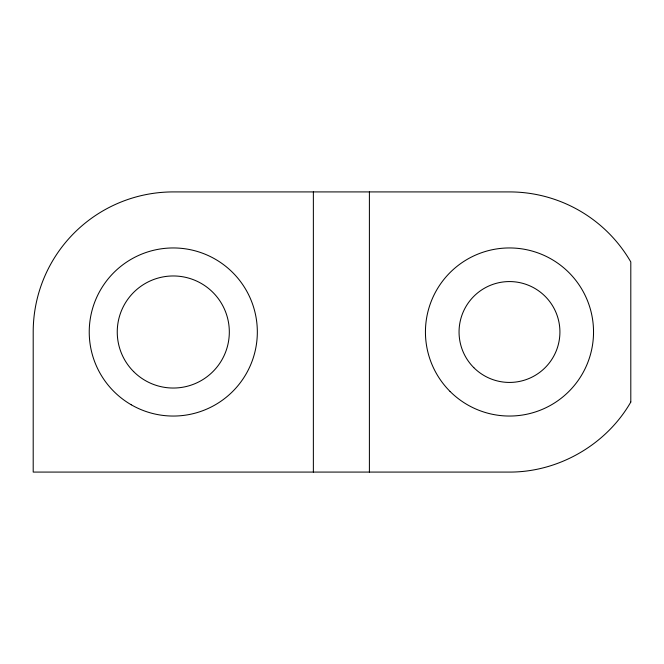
<?xml version="1.0" encoding="UTF-8"?>
<svg xmlns="http://www.w3.org/2000/svg" width="664" height="664" viewBox="0 0 664 664"><rect width="100%" height="100%" fill="white"/><g stroke="black" fill="none" stroke-linecap="round" stroke-linejoin="round"><path stroke-width="1" d="M369.4 191.913L369.4 472.079M313.366 191.913L313.366 472.079M630.8 402.044C606.348 444.672 558.631 472.22 509.487 472.079L33.2 472.079L33.2 332A140.087 140.087 0 0 1 173.287 191.913L509.487 191.913A140.087 140.087 0 0 1 630.8 261.956L630.8 402.044M450.051 391.428A84.054 84.054 0 0 0 590.669 353.754A84.054 84.054 0 0 0 487.733 250.809A84.054 84.054 0 0 0 450.051 391.428M473.822 367.657A50.431 50.431 0 0 0 558.2 345.048A50.431 50.431 0 0 0 496.431 283.287A50.431 50.431 0 0 0 473.822 367.657M131.256 404.791A84.054 84.054 0 0 0 257.333 332A84.054 84.054 0 0 0 131.256 259.209A84.054 84.054 0 0 0 131.256 404.791M133.663 371.624A56.033 56.033 0 0 0 227.412 346.5A56.033 56.033 0 0 0 158.779 277.876A56.033 56.033 0 0 0 133.663 371.624"/></g></svg>
